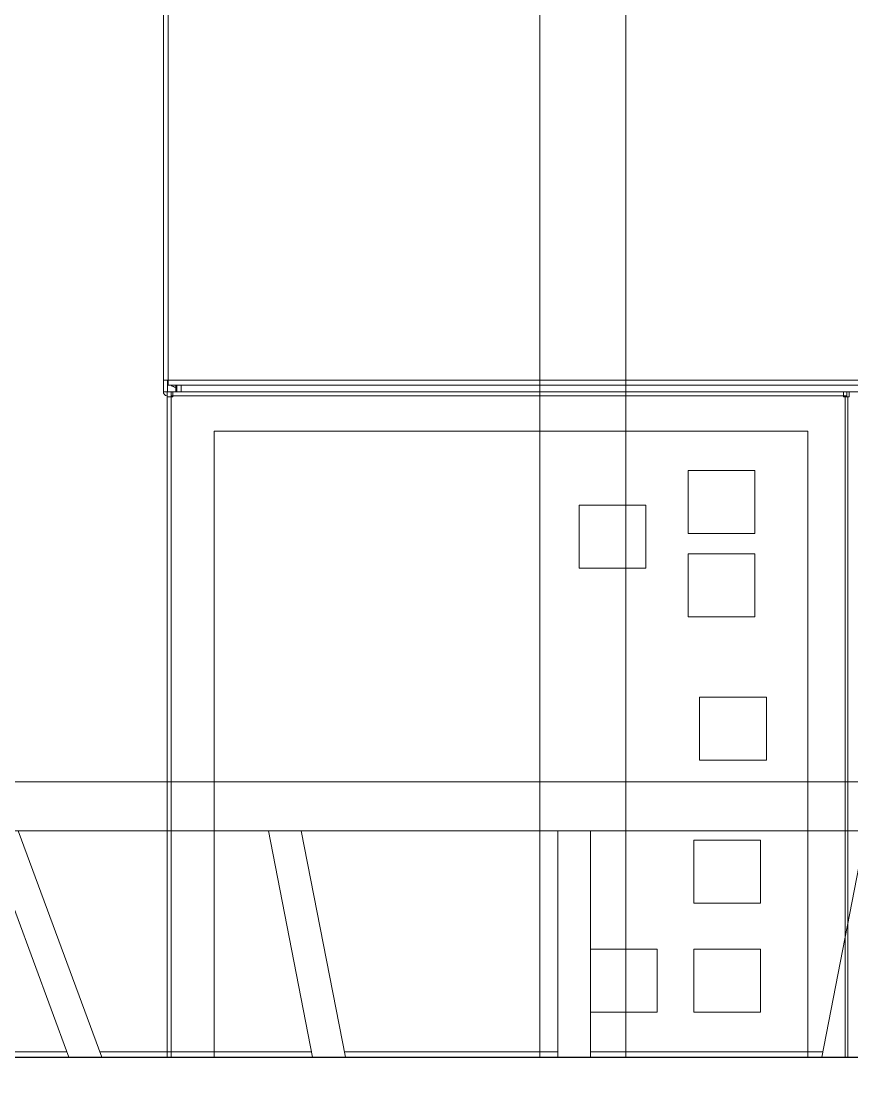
# Model space of a CAD drawing. Header units: millimetres. Extents: x 54215 to 67697, y 23496 to 56611.
# Drawn here: x 57305.48 to 57325.78, y 37571.43 to 37597.11 of the extents above; entities that cross this region are included whole.
import ezdxf

# ---------------------------------------------------------------- set-up
doc = ezdxf.new("R2010")
doc.units = ezdxf.units.MM
doc.layers.add('0 rölöve', color=7, linetype='Continuous', true_color=0xf1380e)
doc.layers.add('no3_duvar kaplama', color=8, linetype='Continuous', lineweight=0)
doc.layers.add('no3_tefriş arka ince', color=65, linetype='Continuous', lineweight=13)

# ---------------------------------------------------------------- blocks, each defined once
blk = doc.blocks.new('üsdergr')
at = {"color": 4, "ltscale": 0.5}
blk.add_lwpolyline([(2429.316, 4528.562), (2447.297, 4528.562), (2447.297, 4568.082, 0.414214), (2439.697, 4575.682), (2354.897, 4575.682, 0.414214), (2347.297, 4568.082), (2347.297, 4528.562), (2429.316, 4528.562)], format="xyb", dxfattribs=at)
blk = doc.blocks.new('fimak tirimli')
at = {"layer": 'no3_tefriş arka ince', "linetype": 'Continuous', "lineweight": 0}
for p, q in [((1903.502, 4662.914), (1903.502, 4746.714)), ((1903.623, 4662.914), (1903.623, 4746.714)), ((1903.502, 4662.914), (1903.623, 4662.914)), ((1903.502, 4662.913), (1903.502, 4662.914)), ((1903.502, 4662.913), (1903.502, 4662.634)), ((1903.502, 4662.913), (1903.622, 4662.913)), ((1903.602, 4662.913), (1903.602, 4662.634)), ((1903.622, 4662.913), (1903.622, 4662.914)), ((1903.622, 4662.793), (1903.622, 4662.913)), ((1903.622, 4662.913), (1903.623, 4662.913)), ((1903.623, 4662.793), (1903.623, 4662.914)), ((1903.623, 4662.914), (1924.881, 4662.914)), ((1903.502, 4662.634), (1903.602, 4662.634)), ((1903.694, 4662.633), (1903.594, 4662.633)), ((1903.594, 4662.633), (1903.594, 4662.513)), ((1903.622, 4662.793), (1903.623, 4662.793)), ((1925.331, 4662.793), (1903.623, 4662.793)), ((1903.694, 4662.633), (1903.694, 4662.513)), ((1903.694, 4662.633), (1903.737, 4662.633)), ((1903.737, 4662.633), (1920.114, 4662.633)), ((1903.737, 4662.532), (1903.737, 4662.633)), ((1903.808, 4662.633), (1903.808, 4662.793)), ((1903.833, 4662.793), (1903.833, 4662.633)), ((1903.933, 4662.793), (1903.933, 4662.633)), ((1920.114, 4662.633), (1920.114, 4662.532)), ((1920.197, 4662.633), (1920.114, 4662.633)), ((1920.197, 4662.513), (1920.197, 4662.633)), ((1920.197, 4662.633), (1920.258, 4662.633)), ((1920.258, 4662.513), (1920.258, 4662.633)), ((1920.258, 4662.633), (1921.455, 4662.633)), ((1903.594, 4662.532), (1903.593, 4662.532)), ((1903.593, 4646.371), (1903.593, 4662.532)), ((1903.594, 4646.371), (1903.594, 4662.513)), ((1903.594, 4662.513), (1903.695, 4662.513)), ((1903.694, 4662.533), (1903.737, 4662.533)), ((1903.695, 4662.513), (1903.695, 4662.533)), ((1903.695, 4646.371), (1903.695, 4662.513)), ((1903.695, 4662.513), (1903.737, 4662.513)), ((1903.737, 4662.513), (1903.737, 4662.532)), ((1920.114, 4662.532), (1903.737, 4662.532)), ((1920.197, 4662.533), (1920.114, 4662.533)), ((1920.114, 4662.532), (1920.114, 4662.513)), ((1920.114, 4662.513), (1920.16, 4662.513)), ((1920.16, 4646.371), (1920.16, 4662.513)), ((1920.16, 4662.513), (1920.221, 4662.513)), ((1920.221, 4646.371), (1920.221, 4662.513)), ((1920.221, 4662.513), (1920.258, 4662.513)), ((1904.744, 4661.671), (1904.744, 4646.371)), ((1919.244, 4661.671), (1904.744, 4661.671)), ((1919.244, 4646.371), (1919.244, 4661.671))]:
    blk.add_line(p, q, dxfattribs=at)
at = {"layer": 'no3_tefriş arka ince'}
for points in [[(1917.952, 4659.166), (1916.321, 4659.166), (1916.321, 4660.706), (1917.952, 4660.706)], [(1915.289, 4658.326), (1913.658, 4658.326), (1913.658, 4659.865), (1915.289, 4659.865)], [(1917.952, 4657.135), (1916.321, 4657.135), (1916.321, 4658.675), (1917.952, 4658.675)], [(1918.232, 4653.634), (1916.601, 4653.634), (1916.601, 4655.173), (1918.232, 4655.173)], [(1918.092, 4650.132), (1916.461, 4650.132), (1916.461, 4651.672), (1918.092, 4651.672)], [(1915.569, 4647.471), (1913.938, 4647.471), (1913.938, 4649.011), (1915.569, 4649.011)], [(1918.092, 4647.471), (1916.461, 4647.471), (1916.461, 4649.011), (1918.092, 4649.011)]]:
    blk.add_lwpolyline(points, close=True, dxfattribs=at)
blk.add_lwpolyline([(1903.593, 4646.371), (1959.157, 4646.371, -0.414214), (1966.757, 4638.771), (1966.857, 4630.288), (1968.557, 4630.288), (1968.557, 4599.251), (1966.757, 4599.251), (1966.757, 4607.088), (1953.557, 4607.088), (1953.547, 4561.549), (1948.747, 4561.549), (1948.747, 4553.549)], format="xyb", dxfattribs=at)
at = {"layer": 'no3_tefriş arka ince', "linetype": 'Continuous', "lineweight": 0}
for centre, radius, start, end in [((1903.603, 4662.634), 0.101, 180, 264.9402), ((1903.603, 4662.634), 0.001, 180, 270), ((1903.808, 4662.906), 0.16, 224.9306, 270)]:
    blk.add_arc(centre, radius, start, end, dxfattribs=at)
blk = doc.blocks.new('awetuyk')
at = {"layer": 'no3_duvar kaplama', "lineweight": 0}
for p, q in [((13859.362, 17663.772), (13859.362, 17751.337)), ((13861.462, 17663.772), (13861.462, 17751.337)), ((13902.101, 17670.505), (13818.723, 17670.505)), ((13902.101, 17669.305), (13818.723, 17669.305)), ((13847.852, 17663.772), (13845.812, 17669.305)), ((13848.658, 17663.772), (13846.612, 17669.305)), ((13853.805, 17663.772), (13852.729, 17669.305)), ((13854.608, 17663.772), (13853.529, 17669.305)), ((13859.797, 17663.772), (13859.797, 17669.305)), ((13860.597, 17663.772), (13860.597, 17669.305)), ((13866.247, 17663.772), (13867.325, 17669.305))]:
    blk.add_line(p, q, dxfattribs=at)
for points in [[(13847.803, 17663.905), (13843.023, 17663.905)], [(13853.779, 17663.905), (13848.608, 17663.905)], [(13859.797, 17663.905), (13854.582, 17663.905)], [(13866.273, 17663.905), (13860.597, 17663.905)]]:
    blk.add_lwpolyline(points, dxfattribs=at)

msp = doc.modelspace()

# ---------------------------------------------------------------- block references
msp.add_blockref('awetuyk', (43458.792, 19908.02))
at = {"layer": '0 rölöve'}
msp.add_blockref('fimak tirimli', (55405.452, 32925.421), dxfattribs=at)
at = {"layer": '0 rölöve', "xscale": -1}
msp.add_blockref('üsdergr', (59719.506, 32996.109), dxfattribs=at)

doc.saveas('drawing.dxf')
